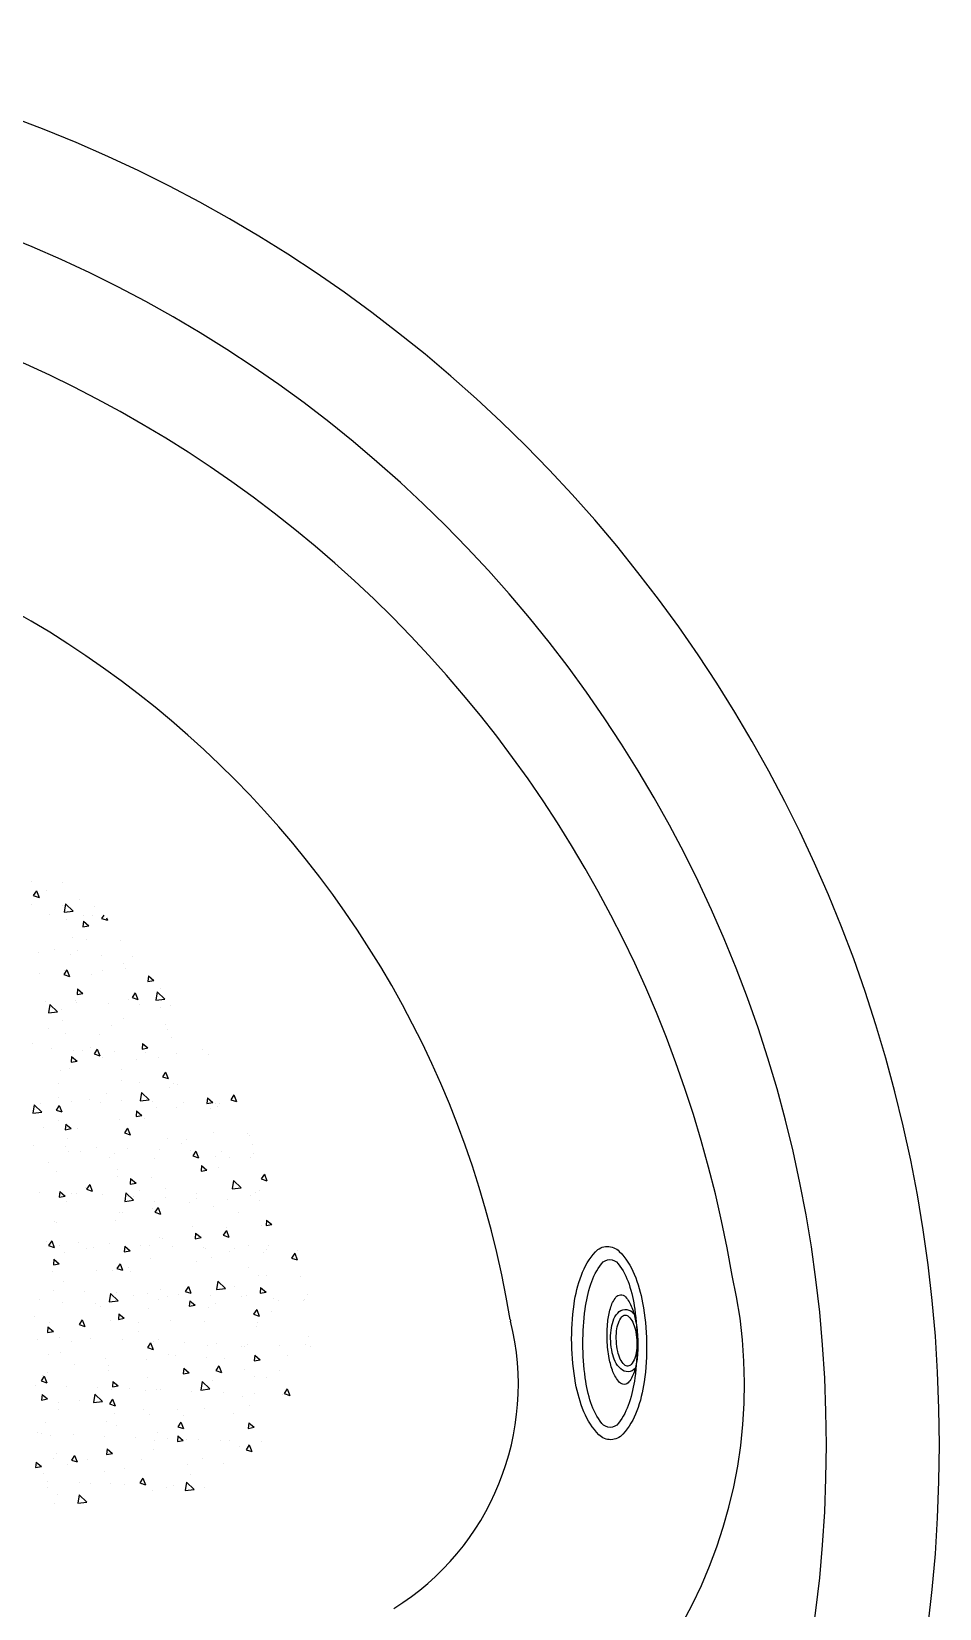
# Model space of a CAD drawing. Header units: metres. Extents: x -0.75 to 0.75, y 0 to 1.5.
# Drawn here: x 0.268 to 0.75, y 0.663 to 1.5 of the extents above; entities that cross this region are included whole.
import ezdxf

# ---------------------------------------------------------------- set-up
doc = ezdxf.new("R2010")
doc.units = ezdxf.units.M
for name, color, linetype in [('Accesories', 7, 'Continuous'), ('EXTERIOR', 250, 'Continuous'), ('Floor', 8, 'Continuous'), ('Inner 1', 5, 'Continuous'), ('Inner 2', 150, 'Continuous'), ('Inner 3', 140, 'Continuous')]:
    doc.layers.add(name, color=color, linetype=linetype)

# ---------------------------------------------------------------- blocks, each defined once
blk = doc.blocks.new('*X1')
at = {"color": 0}
for p, q in [((97.547, 164.178), (97.547, 164.178)), ((97.809, 164.031), (97.809, 164.031)), ((99.777, 164.243), (99.777, 164.243)), ((100.216, 164.065), (100.216, 164.065)), ((100.334, 164.351), (100.334, 164.351)), ((95.241, 163.679), (95.241, 163.679)), ((95.375, 163.519), (95.725, 163.654)), ((95.375, 163.519), (95.624, 163.351)), ((95.624, 163.351), (95.726, 163.654)), ((96.631, 163.828), (96.631, 163.828)), ((97.883, 163.993), (97.883, 163.993)), ((102.561, 163.119), (102.911, 163.253)), ((102.81, 162.951), (102.911, 163.253)), ((97.748, 162.367), (97.748, 162.367)), ((97.866, 162.641), (97.866, 162.641)), ((100.273, 162.687), (100.273, 162.687)), ((100.782, 163.142), (100.782, 163.142)), ((101.619, 162.686), (101.619, 162.686)), ((102.561, 163.119), (102.81, 162.951)), ((102.87, 163.062), (102.87, 163.062)), ((102.871, 162.851), (102.871, 162.851)), ((91.174, 161.907), (91.524, 162.041)), ((91.174, 161.907), (91.423, 161.739)), ((91.235, 161.848), (91.235, 161.848)), ((91.423, 161.739), (91.524, 162.041)), ((92.034, 161.64), (92.034, 161.64)), ((92.584, 161.64), (92.584, 161.64)), ((93.608, 162.023), (93.849, 162.31)), ((93.608, 162.023), (93.907, 161.996)), ((93.907, 161.996), (93.849, 162.31)), ((93.904, 161.735), (93.904, 161.735)), ((94.95, 162.141), (94.95, 162.141)), ((95.181, 162.015), (95.181, 162.015)), ((95.316, 161.856), (95.316, 161.856)), ((96.568, 162.021), (96.568, 162.021)), ((96.573, 161.623), (96.573, 161.623)), ((97.194, 161.709), (97.435, 161.996)), ((97.194, 161.709), (97.493, 161.683)), ((97.493, 161.683), (97.435, 161.996)), ((98.36, 161.506), (98.71, 161.641)), ((98.36, 161.506), (98.609, 161.338)), ((98.461, 162.271), (98.461, 162.271)), ((98.609, 161.338), (98.71, 161.64)), ((99.064, 161.544), (99.064, 161.544)), ((99.242, 161.51), (99.242, 161.51)), ((100.78, 161.395), (101.021, 161.682)), ((101.079, 161.369), (101.021, 161.682)), ((101.98, 162.044), (101.98, 162.044)), ((105.377, 161.749), (105.377, 161.749)), ((89.013, 161.027), (89.013, 161.027)), ((89.118, 161.14), (89.118, 161.14)), ((89.62, 161.289), (89.62, 161.289)), ((90.058, 161.32), (90.058, 161.32)), ((90.265, 161.191), (90.265, 161.191)), ((91.511, 160.264), (91.9, 160.67)), ((91.955, 160.195), (91.9, 160.67)), ((92.158, 161.441), (92.158, 161.441)), ((92.289, 161.177), (92.289, 161.177)), ((94.958, 161.064), (94.958, 161.064)), ((96.148, 161.043), (96.148, 161.043)), ((97.628, 160.951), (97.628, 160.951)), ((97.687, 160.702), (97.687, 160.702)), ((100.212, 161.022), (100.212, 161.022)), ((100.297, 160.838), (100.297, 160.838)), ((100.304, 160.714), (100.304, 160.714)), ((100.78, 161.395), (101.079, 161.369)), ((101.555, 160.879), (101.555, 160.879)), ((101.912, 161.397), (101.912, 161.397)), ((102.809, 161.397), (102.809, 161.397)), ((102.966, 160.725), (102.966, 160.725)), ((103.449, 161.128), (103.449, 161.128)), ((104.367, 161.081), (104.608, 161.369)), ((104.367, 161.081), (104.665, 161.055)), ((104.581, 161.284), (104.581, 161.284)), ((104.666, 161.055), (104.608, 161.368)), ((105.545, 161.106), (105.896, 161.24)), ((105.545, 161.106), (105.794, 160.938)), ((105.794, 160.938), (105.896, 161.24)), ((86.973, 160.294), (87.323, 160.428)), ((86.973, 160.294), (87.222, 160.126)), ((87.222, 160.126), (87.323, 160.428)), ((90.316, 160.042), (90.316, 160.042)), ((91.511, 160.264), (91.955, 160.195)), ((92.523, 159.975), (92.523, 159.975)), ((93.232, 160.542), (93.232, 160.542)), ((94.001, 159.884), (94.001, 159.884)), ((94.159, 159.893), (94.509, 160.028)), ((94.159, 159.893), (94.407, 159.726)), ((94.408, 159.726), (94.509, 160.028)), ((95.12, 160.35), (95.12, 160.35)), ((95.252, 160.049), (95.252, 160.049)), ((96.847, 159.437), (97.236, 159.843)), ((97.146, 160.298), (97.146, 160.298)), ((97.292, 159.368), (97.236, 159.843)), ((103.889, 160.294), (103.889, 160.294)), ((105.316, 160.085), (105.316, 160.085)), ((105.635, 160.613), (105.635, 160.613)), ((87.129, 158.889), (87.37, 159.176)), ((87.428, 158.863), (87.37, 159.176)), ((87.4, 159.541), (87.4, 159.541)), ((87.43, 159.303), (87.43, 159.303)), ((87.571, 159.419), (87.571, 159.419)), ((87.697, 159.055), (87.697, 159.055)), ((88.949, 159.219), (88.949, 159.219)), ((89.997, 159.655), (89.997, 159.655)), ((90.24, 159.307), (90.24, 159.307)), ((90.843, 159.469), (90.843, 159.469)), ((92.909, 159.194), (92.909, 159.194)), ((95.579, 159.081), (95.579, 159.081)), ((96.847, 159.437), (97.291, 159.368)), ((97.626, 159.038), (97.626, 159.038)), ((98.057, 159.293), (98.057, 159.293)), ((100.152, 159.358), (100.152, 159.358)), ((100.973, 159.794), (100.973, 159.794)), ((101.344, 159.493), (101.694, 159.627)), ((101.344, 159.493), (101.593, 159.325)), ((101.593, 159.325), (101.695, 159.627)), ((102.134, 159.156), (102.134, 159.156)), ((102.183, 158.609), (102.572, 159.015)), ((102.628, 158.54), (102.573, 159.015)), ((102.749, 159.733), (102.749, 159.733)), ((105.291, 159.572), (105.291, 159.572)), ((106.543, 159.737), (106.543, 159.737)), ((84.54, 158.639), (84.54, 158.639)), ((84.833, 158.928), (84.833, 158.928)), ((87.129, 158.889), (87.428, 158.863)), ((89.958, 158.281), (90.308, 158.415)), ((89.958, 158.281), (90.206, 158.113)), ((90.206, 158.113), (90.308, 158.415)), ((90.715, 158.575), (90.956, 158.863)), ((90.715, 158.575), (91.014, 158.549)), ((91.014, 158.549), (90.956, 158.863)), ((92.226, 158.292), (92.226, 158.292)), ((92.462, 158.311), (92.462, 158.311)), ((94.301, 158.262), (94.543, 158.549)), ((94.301, 158.262), (94.6, 158.235)), ((94.6, 158.235), (94.543, 158.549)), ((95.059, 158.686), (95.059, 158.686)), ((95.142, 158.793), (95.142, 158.793)), ((95.831, 158.326), (95.831, 158.326)), ((97.888, 157.948), (98.129, 158.235)), ((98.187, 157.922), (98.129, 158.235)), ((98.248, 158.968), (98.248, 158.968)), ((98.988, 158.742), (98.988, 158.742)), ((100.24, 158.907), (100.24, 158.907)), ((100.917, 158.856), (100.917, 158.856)), ((102.183, 158.609), (102.628, 158.54)), ((103.586, 158.743), (103.586, 158.743)), ((105.255, 158.42), (105.255, 158.42)), ((106.255, 158.63), (106.255, 158.63)), ((107.519, 157.782), (107.909, 158.187)), ((107.781, 158.74), (107.781, 158.74)), ((107.964, 157.712), (107.909, 158.187)), ((87.369, 157.639), (87.369, 157.639)), ((89.31, 157.792), (89.31, 157.792)), ((89.527, 157.497), (89.527, 157.497)), ((89.936, 157.991), (89.936, 157.991)), ((92.685, 157.912), (92.685, 157.912)), ((93.937, 158.077), (93.937, 158.077)), ((97.143, 157.88), (97.493, 158.015)), ((97.143, 157.88), (97.392, 157.713)), ((97.392, 157.713), (97.493, 158.015)), ((97.565, 157.373), (97.565, 157.373)), ((97.888, 157.948), (98.187, 157.922)), ((100.091, 157.693), (100.091, 157.693)), ((101.474, 157.634), (101.715, 157.921)), ((101.474, 157.634), (101.773, 157.608)), ((101.773, 157.608), (101.715, 157.921)), ((102.688, 158.068), (102.688, 158.068)), ((103.683, 157.311), (103.683, 157.311)), ((103.976, 157.6), (103.976, 157.6)), ((104.329, 157.48), (104.679, 157.614)), ((104.329, 157.48), (104.578, 157.312)), ((104.578, 157.312), (104.679, 157.614)), ((105.06, 157.32), (105.301, 157.608)), ((105.06, 157.32), (105.359, 157.294)), ((105.228, 157.765), (105.228, 157.765)), ((105.359, 157.294), (105.302, 157.608)), ((106.599, 157.811), (106.599, 157.811)), ((107.121, 158.014), (107.121, 158.014)), ((107.519, 157.782), (107.964, 157.713)), ((81.501, 156.221), (81.89, 156.627)), ((81.946, 156.152), (81.891, 156.627)), ((82.247, 156.944), (82.247, 156.944)), ((83.224, 156.667), (83.224, 156.667)), ((83.478, 156.791), (83.478, 156.791)), ((83.928, 156.977), (83.928, 156.977)), ((84.772, 157.264), (84.772, 157.264)), ((85.756, 156.668), (86.107, 156.803)), ((85.756, 156.668), (86.005, 156.5)), ((86.005, 156.5), (86.107, 156.802)), ((86.382, 157.082), (86.382, 157.082)), ((86.394, 157.291), (86.394, 157.291)), ((86.598, 156.864), (86.598, 156.864)), ((87.634, 157.247), (87.634, 157.247)), ((89.267, 156.752), (89.267, 156.752)), ((91.936, 156.639), (91.936, 156.639)), ((92.401, 156.646), (92.401, 156.646)), ((94.605, 156.526), (94.605, 156.526)), ((94.998, 157.021), (94.998, 157.021)), ((97.673, 156.77), (97.673, 156.77)), ((98.925, 156.935), (98.925, 156.935)), ((100.767, 156.81), (100.767, 156.81)), ((100.818, 157.184), (100.818, 157.184)), ((105.194, 156.756), (105.194, 156.756)), ((107.72, 157.076), (107.72, 157.076)), ((107.797, 156.714), (107.797, 156.714)), ((80.65, 155.756), (80.891, 156.043)), ((80.65, 155.756), (80.949, 155.73)), ((80.949, 155.729), (80.891, 156.043)), ((81.331, 156.417), (81.331, 156.417)), ((81.501, 156.221), (81.946, 156.152)), ((82.314, 156.418), (82.314, 156.418)), ((84.236, 155.442), (84.477, 155.729)), ((84.535, 155.416), (84.478, 155.729)), ((84.983, 156.306), (84.983, 156.306)), ((86.837, 155.394), (87.227, 155.8)), ((87.282, 155.325), (87.227, 155.8)), ((87.309, 155.974), (87.309, 155.974)), ((87.652, 156.193), (87.652, 156.193)), ((89.876, 156.326), (89.876, 156.326)), ((90.321, 156.08), (90.321, 156.08)), ((91.37, 155.94), (91.37, 155.94)), ((92.622, 156.105), (92.622, 156.105)), ((92.942, 156.268), (93.292, 156.402)), ((92.942, 156.268), (93.191, 156.1)), ((92.99, 155.967), (92.99, 155.967)), ((93.191, 156.1), (93.292, 156.402)), ((94.515, 156.354), (94.515, 156.354)), ((94.935, 155.809), (94.935, 155.809)), ((95.659, 155.854), (95.659, 155.854)), ((97.274, 156.413), (97.274, 156.413)), ((97.505, 155.709), (97.505, 155.709)), ((97.851, 156.31), (97.851, 156.31)), ((98.328, 155.742), (98.328, 155.742)), ((99.943, 156.301), (99.943, 156.301)), ((100.03, 156.029), (100.03, 156.029)), ((100.128, 155.867), (100.478, 156.002)), ((100.128, 155.867), (100.377, 155.7)), ((100.377, 155.699), (100.478, 156.002)), ((101.965, 155.713), (101.965, 155.713)), ((102.612, 156.188), (102.612, 156.188)), ((102.627, 156.404), (102.627, 156.404)), ((103.912, 155.793), (103.912, 155.793)), ((104.881, 156.213), (104.881, 156.213)), ((105.281, 156.075), (105.281, 156.075)), ((105.806, 156.042), (105.806, 156.042)), ((107.95, 155.962), (107.95, 155.962)), ((79.619, 154.927), (79.619, 154.927)), ((81.555, 155.056), (81.905, 155.19)), ((81.555, 155.056), (81.804, 154.888)), ((81.804, 154.888), (81.906, 155.19)), ((82.186, 155.279), (82.186, 155.279)), ((84.236, 155.442), (84.535, 155.416)), ((84.712, 155.599), (84.712, 155.599)), ((85.067, 155.11), (85.067, 155.11)), ((86.318, 155.275), (86.318, 155.275)), ((86.837, 155.394), (87.282, 155.325)), ((87.823, 155.128), (88.064, 155.415)), ((87.823, 155.128), (88.121, 155.102)), ((88.122, 155.102), (88.064, 155.415)), ((88.212, 155.525), (88.212, 155.525)), ((89.103, 154.808), (89.103, 154.808)), ((91.409, 154.814), (91.65, 155.102)), ((91.409, 154.814), (91.708, 154.788)), ((91.708, 154.788), (91.65, 155.102)), ((92.019, 155.309), (92.019, 155.309)), ((92.173, 154.566), (92.563, 154.972)), ((92.34, 154.982), (92.34, 154.982)), ((92.618, 154.497), (92.563, 154.972)), ((94.937, 155.357), (94.937, 155.357)), ((96.358, 154.798), (96.358, 154.798)), ((97.609, 154.963), (97.609, 154.963)), ((99.049, 155.212), (99.049, 155.212)), ((99.503, 155.212), (99.503, 155.212)), ((100.997, 155.629), (100.997, 155.629)), ((102.661, 155.628), (102.661, 155.628)), ((103.666, 155.516), (103.666, 155.516)), ((105.133, 155.091), (105.133, 155.091)), ((106.336, 155.403), (106.336, 155.403)), ((107.313, 155.467), (107.664, 155.601)), ((107.313, 155.467), (107.562, 155.299)), ((107.562, 155.299), (107.664, 155.601)), ((107.659, 155.411), (107.659, 155.411)), ((78.764, 154.281), (78.764, 154.281)), ((80.015, 154.445), (80.015, 154.445)), ((80.265, 154.548), (80.265, 154.548)), ((81.909, 154.695), (81.909, 154.695)), ((82.934, 154.436), (82.934, 154.436)), ((85.603, 154.323), (85.603, 154.323)), ((86.187, 154.308), (86.187, 154.308)), ((87.248, 154.31), (87.248, 154.31)), ((88.272, 154.21), (88.272, 154.21)), ((88.741, 154.655), (89.091, 154.789)), ((88.741, 154.655), (88.99, 154.487)), ((88.99, 154.487), (89.091, 154.789)), ((89.815, 154.662), (89.815, 154.662)), ((90.055, 153.968), (90.055, 153.968)), ((90.941, 154.097), (90.941, 154.097)), ((91.306, 154.133), (91.306, 154.133)), ((92.173, 154.566), (92.618, 154.497)), ((93.2, 154.382), (93.2, 154.382)), ((93.217, 154.211), (93.217, 154.211)), ((93.61, 153.985), (93.61, 153.985)), ((94.995, 154.501), (95.236, 154.788)), ((94.995, 154.501), (95.294, 154.474)), ((95.294, 154.474), (95.236, 154.788)), ((95.927, 154.255), (96.277, 154.389)), ((95.927, 154.255), (96.175, 154.087)), ((96.133, 154.712), (96.133, 154.712)), ((96.176, 154.087), (96.277, 154.389)), ((97.444, 154.044), (97.444, 154.044)), ((97.51, 153.739), (97.899, 154.144)), ((97.954, 153.67), (97.899, 154.144)), ((98.582, 154.187), (98.823, 154.474)), ((98.582, 154.187), (98.88, 154.161)), ((98.881, 154.161), (98.823, 154.474)), ((99.969, 154.364), (99.969, 154.364)), ((102.168, 153.873), (102.409, 154.16)), ((102.467, 153.847), (102.409, 154.16)), ((102.566, 154.739), (102.566, 154.739)), ((103.112, 153.854), (103.462, 153.989)), ((103.361, 153.686), (103.463, 153.988)), ((103.875, 153.963), (103.875, 153.963)), ((104.491, 154.07), (104.491, 154.07)), ((106.79, 154.463), (106.79, 154.463)), ((107.649, 154.486), (107.649, 154.486)), ((77.43, 153.392), (77.603, 153.275)), ((77.565, 153.524), (77.704, 153.577)), ((77.603, 153.275), (77.704, 153.577)), ((79.558, 153.263), (79.558, 153.263)), ((80.355, 153.307), (80.355, 153.307)), ((82.125, 153.615), (82.125, 153.615)), ((83.271, 153.807), (83.271, 153.807)), ((83.751, 153.138), (83.751, 153.138)), ((84.54, 153.042), (84.89, 153.177)), ((84.651, 153.935), (84.651, 153.935)), ((84.789, 152.875), (84.89, 153.177)), ((85.003, 153.303), (85.003, 153.303)), ((86.897, 153.552), (86.897, 153.552)), ((87.385, 153.21), (87.385, 153.21)), ((90.301, 153.71), (90.301, 153.71)), ((92.28, 153.317), (92.28, 153.317)), ((94.877, 153.692), (94.877, 153.692)), ((96.279, 153.872), (96.279, 153.872)), ((97.51, 153.739), (97.954, 153.67)), ((98.188, 153.24), (98.188, 153.24)), ((98.948, 153.759), (98.948, 153.759)), ((100.959, 153.462), (100.959, 153.462)), ((101.345, 153.656), (101.345, 153.656)), ((101.617, 153.646), (101.617, 153.646)), ((102.168, 153.873), (102.467, 153.847)), ((102.597, 153.821), (102.597, 153.821)), ((102.846, 152.911), (103.235, 153.317)), ((103.112, 153.854), (103.361, 153.686)), ((103.291, 152.842), (103.235, 153.317)), ((104.287, 153.533), (104.287, 153.533)), ((105.073, 153.427), (105.073, 153.427)), ((105.754, 153.559), (105.995, 153.847)), ((105.754, 153.559), (106.053, 153.533)), ((106.053, 153.533), (105.995, 153.847)), ((106.956, 153.421), (106.956, 153.421)), ((107.598, 153.747), (107.598, 153.747)), ((76.961, 152.888), (76.961, 152.888)), ((77.439, 152.806), (77.439, 152.806)), ((77.448, 152.309), (77.448, 152.309)), ((77.757, 152.308), (77.999, 152.596)), ((77.757, 152.308), (78.056, 152.282)), ((78.056, 152.282), (77.999, 152.596)), ((78.7, 152.473), (78.7, 152.473)), ((80.594, 152.723), (80.594, 152.723)), ((84.469, 152.709), (84.469, 152.709)), ((84.54, 153.042), (84.789, 152.875)), ((87.187, 152.645), (87.187, 152.645)), ((89.754, 152.997), (89.754, 152.997)), ((91.726, 152.642), (92.076, 152.776)), ((91.726, 152.642), (91.974, 152.474)), ((91.885, 152.41), (91.885, 152.41)), ((91.974, 152.474), (92.076, 152.776)), ((95.042, 152.826), (95.042, 152.826)), ((95.127, 152.461), (95.127, 152.461)), ((96.294, 152.991), (96.294, 152.991)), ((97.383, 152.38), (97.383, 152.38)), ((98.043, 152.962), (98.043, 152.962)), ((98.911, 152.242), (99.261, 152.376)), ((99.16, 152.074), (99.261, 152.376)), ((99.908, 152.7), (99.908, 152.7)), ((102.505, 153.075), (102.505, 153.075)), ((102.846, 152.911), (103.291, 152.842)), ((106.333, 152.514), (106.333, 152.514)), ((107.585, 152.678), (107.585, 152.678)), ((108.182, 152.083), (108.572, 152.489)), ((108.627, 152.014), (108.572, 152.489)), ((76.622, 152.106), (76.622, 152.106)), ((76.828, 151.351), (77.217, 151.757)), ((77.273, 151.282), (77.217, 151.757)), ((78.638, 151.708), (78.638, 151.708)), ((79.291, 151.993), (79.291, 151.993)), ((79.497, 151.598), (79.497, 151.598)), ((80.339, 151.43), (80.689, 151.564)), ((80.588, 151.262), (80.689, 151.564)), ((81.344, 151.995), (81.585, 152.282)), ((81.344, 151.995), (81.643, 151.969)), ((81.553, 152.209), (81.553, 152.209)), ((81.643, 151.969), (81.585, 152.282)), ((81.96, 151.881), (81.96, 151.881)), ((82.064, 151.95), (82.064, 151.95)), ((84.59, 152.27), (84.59, 152.27)), ((84.629, 151.768), (84.629, 151.768)), ((84.93, 151.681), (85.171, 151.968)), ((84.93, 151.681), (85.229, 151.655)), ((85.229, 151.655), (85.171, 151.968)), ((85.581, 151.58), (85.581, 151.58)), ((87.298, 151.655), (87.298, 151.655)), ((88.516, 151.367), (88.757, 151.654)), ((88.739, 151.996), (88.739, 151.996)), ((88.815, 151.341), (88.758, 151.654)), ((89.295, 151.46), (89.295, 151.46)), ((89.967, 151.542), (89.967, 151.542)), ((89.991, 152.161), (89.991, 152.161)), ((92.211, 151.961), (92.211, 151.961)), ((92.219, 151.653), (92.219, 151.653)), ((94.816, 152.028), (94.816, 152.028)), ((98.911, 152.242), (99.16, 152.074)), ((100.03, 151.684), (100.03, 151.684)), ((101.282, 151.849), (101.282, 151.849)), ((103.175, 152.098), (103.175, 152.098)), ((105.012, 151.762), (105.012, 151.762)), ((106.097, 151.841), (106.447, 151.975)), ((106.097, 151.841), (106.346, 151.673)), ((106.346, 151.673), (106.447, 151.975)), ((106.584, 151.48), (106.584, 151.48)), ((107.537, 152.082), (107.537, 152.082)), ((108.182, 152.083), (108.627, 152.014)), ((75.722, 151.208), (75.722, 151.208)), ((76.828, 151.351), (77.272, 151.282)), ((76.9, 151.223), (76.9, 151.223)), ((77.676, 151.435), (77.676, 151.435)), ((79.278, 150.751), (79.278, 150.751)), ((80.339, 151.43), (80.588, 151.262)), ((80.345, 151.322), (80.345, 151.322)), ((82.164, 150.523), (82.553, 150.929)), ((82.436, 151.166), (82.436, 151.166)), ((82.609, 150.454), (82.553, 150.929)), ((83.014, 151.209), (83.014, 151.209)), ((83.688, 151.331), (83.688, 151.331)), ((85.683, 151.096), (85.683, 151.096)), ((86.379, 150.96), (86.379, 150.96)), ((87.126, 150.981), (87.126, 150.981)), ((87.524, 151.029), (87.875, 151.164)), ((87.524, 151.029), (87.773, 150.862)), ((87.773, 150.861), (87.875, 151.164)), ((88.352, 150.983), (88.352, 150.983)), ((88.516, 151.367), (88.815, 151.341)), ((89.693, 151.333), (89.693, 151.333)), ((91.022, 150.871), (91.022, 150.871)), ((92.103, 151.053), (92.344, 151.341)), ((92.103, 151.053), (92.402, 151.027)), ((92.402, 151.027), (92.344, 151.341)), ((92.636, 151.43), (92.636, 151.43)), ((93.691, 150.758), (93.691, 150.758)), ((93.727, 150.854), (93.727, 150.854)), ((94.71, 150.629), (95.06, 150.763)), ((94.71, 150.629), (94.959, 150.461)), ((94.959, 150.461), (95.06, 150.763)), ((94.979, 151.019), (94.979, 151.019)), ((95.306, 151.317), (95.306, 151.317)), ((95.689, 150.74), (95.93, 151.027)), ((95.689, 150.74), (95.988, 150.714)), ((95.988, 150.713), (95.93, 151.027)), ((96.36, 150.645), (96.36, 150.645)), ((96.872, 151.268), (96.872, 151.268)), ((97.322, 150.715), (97.322, 150.715)), ((97.975, 151.204), (97.975, 151.204)), ((99.275, 150.426), (99.516, 150.713)), ((99.574, 150.4), (99.516, 150.713)), ((99.848, 151.035), (99.848, 151.035)), ((100.644, 151.091), (100.644, 151.091)), ((102.445, 151.41), (102.445, 151.41)), ((103.313, 150.978), (103.313, 150.978)), ((103.668, 150.979), (103.668, 150.979)), ((105.982, 150.866), (105.982, 150.866)), ((106.27, 150.706), (106.27, 150.706)), ((108.163, 150.956), (108.163, 150.956)), ((108.651, 150.753), (108.651, 150.753)), ((76.133, 150.336), (76.133, 150.336)), ((76.138, 149.817), (76.488, 149.951)), ((76.138, 149.817), (76.386, 149.649)), ((76.387, 149.649), (76.488, 149.951)), ((77.385, 150.501), (77.385, 150.501)), ((79.436, 149.934), (79.436, 149.934)), ((80.547, 149.959), (80.547, 149.959)), ((82.004, 150.286), (82.004, 150.286)), ((82.164, 150.523), (82.609, 150.454)), ((83.463, 150.459), (83.463, 150.459)), ((84.529, 150.606), (84.529, 150.606)), ((87.424, 150.024), (87.424, 150.024)), ((87.5, 149.696), (87.89, 150.101)), ((87.945, 149.627), (87.89, 150.101)), ((88.676, 150.189), (88.676, 150.189)), ((90.569, 150.438), (90.569, 150.438)), ((92.158, 149.988), (92.158, 149.988)), ((94.755, 150.363), (94.755, 150.363)), ((97.836, 149.978), (97.836, 149.978)), ((99.029, 150.532), (99.029, 150.532)), ((99.275, 150.426), (99.574, 150.4)), ((99.966, 149.876), (99.966, 149.876)), ((100.752, 150.479), (100.752, 150.479)), ((101.698, 150.42), (101.698, 150.42)), ((101.86, 150.126), (101.86, 150.126)), ((101.896, 150.228), (102.246, 150.363)), ((101.896, 150.228), (102.144, 150.061)), ((102.145, 150.061), (102.246, 150.363)), ((102.862, 150.112), (103.103, 150.399)), ((102.862, 150.112), (103.16, 150.086)), ((103.161, 150.086), (103.103, 150.399)), ((104.367, 150.307), (104.367, 150.307)), ((104.866, 149.882), (104.866, 149.882)), ((104.951, 150.098), (104.951, 150.098)), ((105.018, 150.541), (105.018, 150.541)), ((106.448, 149.798), (106.689, 150.086)), ((106.448, 149.798), (106.747, 149.772)), ((106.747, 149.772), (106.689, 150.086)), ((107.036, 150.194), (107.036, 150.194)), ((107.477, 150.418), (107.477, 150.418)), ((107.782, 150.382), (107.782, 150.382)), ((75.627, 149.565), (75.627, 149.565)), ((76.84, 149.559), (76.84, 149.559)), ((84.266, 149.608), (84.266, 149.608)), ((87.5, 149.696), (87.945, 149.627)), ((89.632, 149.668), (89.632, 149.668)), ((98.715, 149.712), (98.715, 149.712)), ((102.384, 149.746), (102.384, 149.746))]:
    blk.add_line(p, q, dxfattribs=at)

msp = doc.modelspace()

# ---------------------------------------------------------------- linework, layer by layer
at = {"layer": 'Accesories'}
for points in [[(0.57571, 0.75281, -0.207584), (0.56932, 0.75544, -0.095894), (0.56138, 0.76756, -0.052682), (0.55693, 0.78281, -0.039808), (0.55486, 0.8037, -0.039808), (0.55613, 0.82465, -0.052682), (0.55998, 0.84006, -0.095894), (0.56745, 0.85247, -0.207584), (0.57374, 0.85535, -0.207584), (0.58014, 0.85272, -0.095894), (0.58808, 0.8406, -0.052682), (0.59252, 0.82535, -0.039808), (0.59459, 0.80446, -0.039808), (0.59333, 0.78351, -0.052682), (0.58947, 0.7681, -0.095894), (0.582, 0.75569, -0.207584)], [(0.57523, 0.75934, -0.231162), (0.57084, 0.76148, -0.087674), (0.56505, 0.77236, -0.04487), (0.56204, 0.78558, -0.03325), (0.5608, 0.80382, -0.03325), (0.56199, 0.82206, -0.04487), (0.56497, 0.83529, -0.087674), (0.57072, 0.84619, -0.231162), (0.57511, 0.84834, -0.231162), (0.5795, 0.8462, -0.087674), (0.58529, 0.83532, -0.04487), (0.5883, 0.8221, -0.03325), (0.58954, 0.80386, -0.03325), (0.58835, 0.78562, -0.04487), (0.58537, 0.77239, -0.087674), (0.57962, 0.76149, -0.231162)], [(0.58989, 0.80625, -0.035079), (0.58962, 0.7965, -0.047096), (0.58822, 0.78935, -0.090254), (0.58525, 0.78345, -0.22421), (0.58279, 0.78216, -0.22421), (0.58023, 0.78324, -0.090254), (0.57677, 0.78888, -0.047096), (0.57479, 0.79588, -0.035079), (0.5737, 0.80557, -0.035079), (0.57398, 0.81533, -0.047096), (0.57537, 0.82247, -0.090254), (0.57835, 0.82838, -0.22421), (0.5808, 0.82967, -0.22421), (0.58336, 0.82859, -0.090254), (0.58682, 0.82295, -0.047096), (0.5888, 0.81595, -0.035079)], [(0.58471, 0.79187, -0.202891), (0.58293, 0.79252, -0.097331), (0.58066, 0.79562, -0.05433), (0.57931, 0.7996, -0.041246), (0.57856, 0.80509, -0.041246), (0.57871, 0.81062, -0.05433), (0.57963, 0.81472, -0.097331), (0.58154, 0.81805, -0.202891), (0.58325, 0.81889, -0.202891), (0.58504, 0.81824, -0.097331), (0.5873, 0.81514, -0.05433), (0.58865, 0.81116, -0.041246), (0.58941, 0.80567, -0.041246), (0.58925, 0.80014, -0.05433), (0.58834, 0.79604, -0.097331), (0.58642, 0.79271, -0.202891)]]:
    msp.add_lwpolyline(points, format="xyb", close=True, dxfattribs=at)
for points in [[(0.58488, 0.78888, -0.202891), (0.58089, 0.79032, -0.097331), (0.57794, 0.79435, -0.05433), (0.57638, 0.79895, -0.041246), (0.57556, 0.80492, -0.041246), (0.57573, 0.81095, -0.05433), (0.57679, 0.81569, -0.097331), (0.57928, 0.82002, -0.202891), (0.58309, 0.82188, -0.202891), (0.58707, 0.82044, -0.048007), (0.58873, 0.81859, -0.05433)], [(0.58896, 0.79106, -0.008153), (0.58869, 0.79074, -0.202891), (0.58488, 0.78888, -0.202891)]]:
    msp.add_lwpolyline(points, format="xyb", dxfattribs=at)
at = {"layer": 'EXTERIOR'}
msp.add_lwpolyline([(0, 0, 1), (0, 1.5, 1)], format="xyb", dxfattribs=at)
at = {"layer": 'Inner 1'}
msp.add_lwpolyline([(0, 0.06, 1), (0, 1.44, 1)], format="xyb", dxfattribs=at)
at = {"layer": 'Inner 2'}
msp.add_lwpolyline([(0.64, 0.84, 0.365513), (0, 1.38, 0.365513)], format="xyb", dxfattribs=at)
msp.add_arc((0.38687, 0.78201), 0.25969, 293.80717, 12.90267, dxfattribs=at)
at = {"layer": 'Inner 3'}
for centre, radius, start, end in [((0, 0.73074), 0.52926, 9.33011, 90), ((0.38687, 0.78201), 0.13969, 301.77049, 13.97678), ((0.53213, 0.81817), 0.01, 189.33011, 193.97678)]:
    msp.add_arc(centre, radius, start, end, dxfattribs=at)

# ---------------------------------------------------------------- block references
at = {"layer": 'Floor', "xscale": 0.01, "yscale": 0.01, "zscale": 0.01, "rotation": 270}
msp.add_blockref('*X1', (-1.22729, 1.80545), dxfattribs=at)

doc.saveas('drawing.dxf')
